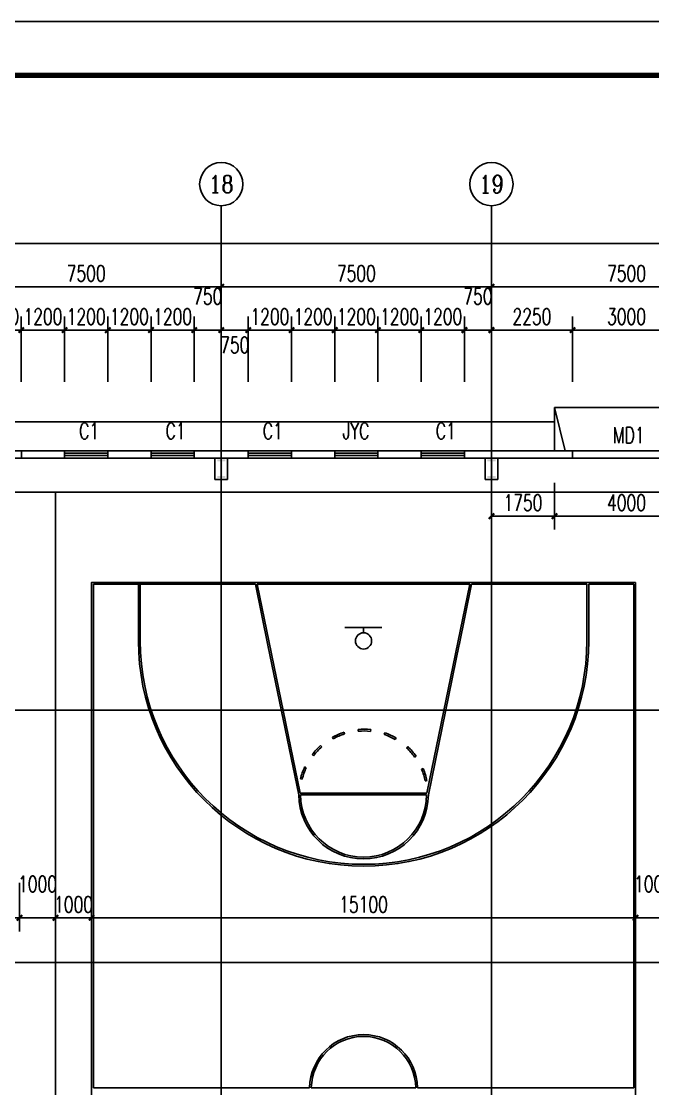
# Model space of a CAD drawing. Extents: x 962303 to 1579583, y -174742 to 224716.
# Drawn here: x 1470673 to 1488199, y 110641 to 140258 of the extents above; entities that cross this region are included whole.
import ezdxf
from ezdxf.enums import TextEntityAlignment as Align

# ---------------------------------------------------------------- set-up
doc = ezdxf.new("R2010")
doc.units = 0
doc.header["$LTSCALE"] = 1000
doc.header["$MEASUREMENT"] = 0
doc.linetypes.add('DASH', pattern=[0.35, 0.25, -0.1])
for name, color, linetype in [('AXIS', 3, 'Continuous'), ('AXIS_TEXT', 7, 'Continuous'), ('DOTE', 1, 'Continuous'), ('GROUND', 2, 'Continuous'), ('PUB_DIM', 3, 'Continuous'), ('PUB_TEXT', 7, 'Continuous'), ('PUB_TITLE', 4, 'Continuous'), ('STAIR', 2, 'Continuous'), ('WALL', 5, 'Continuous'), ('WINDOW', 4, 'Continuous'), ('WINDOW_TEXT', 7, 'Continuous')]:
    doc.layers.add(name, color=color, linetype=linetype)
doc.styles.add('_TCH_AXIS', font='COMPLEX', dxfattribs={"bigfont": 'GBCBIG'})
doc.styles.add('_TCH_DIM_T3', font='SIMPLEX', dxfattribs={"width": 0.705882, "bigfont": 'GBCBIG'})
doc.styles.add('_TCH_WINDOW', font='SIMPLEX', dxfattribs={"bigfont": 'GBCBIG'})
doc.styles.add('COMPLEX', font='COMPLEX')
doc.dimstyles.new('_TCH_ARCH&&150', dxfattribs={"dimtxt": 446.25, "dimasz": 150, "dimexe": 375, "dimexo": 450, "dimgap": 150, "dimtad": 1, "dimdec": 0, "dimzin": 0, "dimdsep": 46, "dimtxsty": '_TCH_DIM_T3', "dimblk": 'ARCHTICK', "dimcen": 0.09, "dimclrt": 7, "dimazin": 2, "dimtfac": 1, "dimtdec": 0, "dimtix": 1, "dimtmove": 2, "dimatfit": 3, "dimfxl": 0, "dimtolj": 1, "dimtzin": 0, "dimarcsym": 0})

# ---------------------------------------------------------------- blocks, each defined once
blk = doc.blocks.new('_ArchTick')
at = {"color": 0, "linetype": 'ByBlock', "const_width": 0.4}
blk.add_lwpolyline([(-0.5, -0.5), (0.5, 0.5)], dxfattribs=at)
blk = doc.blocks.new('*D274')
at = {"layer": 'Defpoints', "color": 0}
for p in [(1483723, 127901), (1485473, 127901), (1485473, 126528)]:
    blk.add_point(p, dxfattribs=at)
at = {"layer": 'PUB_DIM', "color": 0, "lineweight": -2}
for p, q in [((1483723, 127451), (1483723, 126153)), ((1485473, 127451), (1485473, 126153)), ((1483723, 126528), (1485473, 126528))]:
    blk.add_line(p, q, dxfattribs=at)
at = {"layer": 'PUB_DIM', "color": 0, "lineweight": -2, "xscale": 150, "yscale": 150, "zscale": 150, "rotation": 180}
blk.add_blockref('_ArchTick', (1483723, 126528), dxfattribs=at)
at = {"layer": 'PUB_DIM', "color": 0, "lineweight": -2, "xscale": 150, "yscale": 150, "zscale": 150}
blk.add_blockref('_ArchTick', (1485473, 126528), dxfattribs=at)
at = {"layer": 'PUB_DIM', "color": 7, "insert": (1484598, 126901), "char_height": 446.2, "attachment_point": 5, "style": '_TCH_DIM_T3'}
blk.add_mtext('\\A1;1750', dxfattribs=at)
blk = doc.blocks.new('*D275')
at = {"layer": 'Defpoints', "color": 0}
for p in [(1485473, 127901), (1489473, 127901), (1489473, 126528)]:
    blk.add_point(p, dxfattribs=at)
at = {"layer": 'PUB_DIM', "color": 0, "lineweight": -2}
for p, q in [((1485473, 127451), (1485473, 126153)), ((1489473, 127451), (1489473, 126153)), ((1485473, 126528), (1489473, 126528))]:
    blk.add_line(p, q, dxfattribs=at)
at = {"layer": 'PUB_DIM', "color": 0, "lineweight": -2, "xscale": 150, "yscale": 150, "zscale": 150, "rotation": 180}
blk.add_blockref('_ArchTick', (1485473, 126528), dxfattribs=at)
at = {"layer": 'PUB_DIM', "color": 0, "lineweight": -2, "xscale": 150, "yscale": 150, "zscale": 150}
blk.add_blockref('_ArchTick', (1489473, 126528), dxfattribs=at)
at = {"layer": 'PUB_DIM', "color": 7, "insert": (1487473, 126901), "char_height": 446.2, "attachment_point": 5, "style": '_TCH_DIM_T3'}
blk.add_mtext('\\A1;4000', dxfattribs=at)
blk = doc.blocks.new('*D657')
at = {"layer": 'AXIS', "color": 0, "lineweight": -2}
for p, q in [((1469473, 130255), (1469473, 132066)), ((1470673, 130255), (1470673, 132066)), ((1469473, 131691), (1469323, 131691)), ((1469473, 131691), (1470673, 131691)), ((1470673, 131691), (1470823, 131691))]:
    blk.add_line(p, q, dxfattribs=at)
at = {"layer": 'Defpoints', "color": 0}
for p in [(1470673, 131691), (1469473, 129805), (1470673, 129805)]:
    blk.add_point(p, dxfattribs=at)
at = {"layer": 'AXIS', "color": 0, "lineweight": -2, "xscale": 150, "yscale": 150, "zscale": 150}
blk.add_blockref('_ArchTick', (1469473, 131691), dxfattribs=at)
at = {"layer": 'AXIS', "color": 0, "lineweight": -2, "xscale": 150, "yscale": 150, "zscale": 150, "rotation": 180}
blk.add_blockref('_ArchTick', (1470673, 131691), dxfattribs=at)
at = {"layer": 'AXIS', "color": 7, "insert": (1470073, 132064), "char_height": 446.2, "attachment_point": 5, "style": '_TCH_DIM_T3'}
blk.add_mtext('\\A1;1200', dxfattribs=at)
blk = doc.blocks.new('*D658')
at = {"layer": 'AXIS', "color": 0, "lineweight": -2}
for p, q in [((1470673, 130255), (1470673, 132066)), ((1471873, 130255), (1471873, 132066)), ((1470673, 131691), (1470523, 131691)), ((1470673, 131691), (1471873, 131691)), ((1471873, 131691), (1472023, 131691))]:
    blk.add_line(p, q, dxfattribs=at)
at = {"layer": 'Defpoints', "color": 0}
for p in [(1471873, 131691), (1470673, 129805), (1471873, 129805)]:
    blk.add_point(p, dxfattribs=at)
at = {"layer": 'AXIS', "color": 0, "lineweight": -2, "xscale": 150, "yscale": 150, "zscale": 150}
blk.add_blockref('_ArchTick', (1470673, 131691), dxfattribs=at)
at = {"layer": 'AXIS', "color": 0, "lineweight": -2, "xscale": 150, "yscale": 150, "zscale": 150, "rotation": 180}
blk.add_blockref('_ArchTick', (1471873, 131691), dxfattribs=at)
at = {"layer": 'AXIS', "color": 7, "insert": (1471273, 132064), "char_height": 446.2, "attachment_point": 5, "style": '_TCH_DIM_T3'}
blk.add_mtext('\\A1;1200', dxfattribs=at)
blk = doc.blocks.new('*D659')
at = {"layer": 'AXIS', "color": 0, "lineweight": -2}
for p, q in [((1471873, 130255), (1471873, 132066)), ((1473073, 130255), (1473073, 132066)), ((1471873, 131691), (1471723, 131691)), ((1471873, 131691), (1473073, 131691)), ((1473073, 131691), (1473223, 131691))]:
    blk.add_line(p, q, dxfattribs=at)
at = {"layer": 'Defpoints', "color": 0}
for p in [(1473073, 131691), (1471873, 129805), (1473073, 129805)]:
    blk.add_point(p, dxfattribs=at)
at = {"layer": 'AXIS', "color": 0, "lineweight": -2, "xscale": 150, "yscale": 150, "zscale": 150}
blk.add_blockref('_ArchTick', (1471873, 131691), dxfattribs=at)
at = {"layer": 'AXIS', "color": 0, "lineweight": -2, "xscale": 150, "yscale": 150, "zscale": 150, "rotation": 180}
blk.add_blockref('_ArchTick', (1473073, 131691), dxfattribs=at)
at = {"layer": 'AXIS', "color": 7, "insert": (1472473, 132064), "char_height": 446.2, "attachment_point": 5, "style": '_TCH_DIM_T3'}
blk.add_mtext('\\A1;1200', dxfattribs=at)
blk = doc.blocks.new('*D660')
at = {"layer": 'AXIS', "color": 0, "lineweight": -2}
for p, q in [((1473073, 130255), (1473073, 132066)), ((1474273, 130255), (1474273, 132066)), ((1473073, 131691), (1472923, 131691)), ((1473073, 131691), (1474273, 131691)), ((1474273, 131691), (1474423, 131691))]:
    blk.add_line(p, q, dxfattribs=at)
at = {"layer": 'Defpoints', "color": 0}
for p in [(1474273, 131691), (1473073, 129805), (1474273, 129805)]:
    blk.add_point(p, dxfattribs=at)
at = {"layer": 'AXIS', "color": 0, "lineweight": -2, "xscale": 150, "yscale": 150, "zscale": 150}
blk.add_blockref('_ArchTick', (1473073, 131691), dxfattribs=at)
at = {"layer": 'AXIS', "color": 0, "lineweight": -2, "xscale": 150, "yscale": 150, "zscale": 150, "rotation": 180}
blk.add_blockref('_ArchTick', (1474273, 131691), dxfattribs=at)
at = {"layer": 'AXIS', "color": 7, "insert": (1473673, 132064), "char_height": 446.2, "attachment_point": 5, "style": '_TCH_DIM_T3'}
blk.add_mtext('\\A1;1200', dxfattribs=at)
blk = doc.blocks.new('*D661')
at = {"layer": 'AXIS', "color": 0, "lineweight": -2}
for p, q in [((1474273, 130255), (1474273, 132066)), ((1475473, 130255), (1475473, 132066)), ((1474273, 131691), (1474123, 131691)), ((1474273, 131691), (1475473, 131691)), ((1475473, 131691), (1475623, 131691))]:
    blk.add_line(p, q, dxfattribs=at)
at = {"layer": 'Defpoints', "color": 0}
for p in [(1475473, 131691), (1474273, 129805), (1475473, 129805)]:
    blk.add_point(p, dxfattribs=at)
at = {"layer": 'AXIS', "color": 0, "lineweight": -2, "xscale": 150, "yscale": 150, "zscale": 150}
blk.add_blockref('_ArchTick', (1474273, 131691), dxfattribs=at)
at = {"layer": 'AXIS', "color": 0, "lineweight": -2, "xscale": 150, "yscale": 150, "zscale": 150, "rotation": 180}
blk.add_blockref('_ArchTick', (1475473, 131691), dxfattribs=at)
at = {"layer": 'AXIS', "color": 7, "insert": (1474873, 132064), "char_height": 446.2, "attachment_point": 5, "style": '_TCH_DIM_T3'}
blk.add_mtext('\\A1;1200', dxfattribs=at)
blk = doc.blocks.new('*D662')
at = {"layer": 'AXIS', "color": 0, "lineweight": -2}
for p, q in [((1475473, 130255), (1475473, 132066)), ((1476223, 130255), (1476223, 132066)), ((1475473, 131691), (1476223, 131691))]:
    blk.add_line(p, q, dxfattribs=at)
at = {"layer": 'Defpoints', "color": 0}
for p in [(1476223, 131691), (1475473, 129805), (1476223, 129805)]:
    blk.add_point(p, dxfattribs=at)
at = {"layer": 'AXIS', "color": 0, "lineweight": -2, "xscale": 150, "yscale": 150, "zscale": 150, "rotation": 180}
blk.add_blockref('_ArchTick', (1475473, 131691), dxfattribs=at)
at = {"layer": 'AXIS', "color": 0, "lineweight": -2, "xscale": 150, "yscale": 150, "zscale": 150}
blk.add_blockref('_ArchTick', (1476223, 131691), dxfattribs=at)
at = {"layer": 'AXIS', "color": 7, "insert": (1475848, 132628), "char_height": 446.2, "attachment_point": 5, "style": '_TCH_DIM_T3'}
blk.add_mtext('\\A1;750', dxfattribs=at)
blk = doc.blocks.new('*D663')
at = {"layer": 'AXIS', "color": 0, "lineweight": -2}
for p, q in [((1476223, 130255), (1476223, 132066)), ((1476973, 130255), (1476973, 132066)), ((1476223, 131691), (1476973, 131691))]:
    blk.add_line(p, q, dxfattribs=at)
at = {"layer": 'Defpoints', "color": 0}
for p in [(1476973, 131691), (1476223, 129805), (1476973, 129805)]:
    blk.add_point(p, dxfattribs=at)
at = {"layer": 'AXIS', "color": 0, "lineweight": -2, "xscale": 150, "yscale": 150, "zscale": 150, "rotation": 180}
blk.add_blockref('_ArchTick', (1476223, 131691), dxfattribs=at)
at = {"layer": 'AXIS', "color": 0, "lineweight": -2, "xscale": 150, "yscale": 150, "zscale": 150}
blk.add_blockref('_ArchTick', (1476973, 131691), dxfattribs=at)
at = {"layer": 'AXIS', "color": 7, "insert": (1476598, 131278), "char_height": 446.2, "attachment_point": 5, "style": '_TCH_DIM_T3'}
blk.add_mtext('\\A1;750', dxfattribs=at)
blk = doc.blocks.new('*D664')
at = {"layer": 'AXIS', "color": 0, "lineweight": -2}
for p, q in [((1476973, 130255), (1476973, 132066)), ((1478173, 130255), (1478173, 132066)), ((1476973, 131691), (1476823, 131691)), ((1476973, 131691), (1478173, 131691)), ((1478173, 131691), (1478323, 131691))]:
    blk.add_line(p, q, dxfattribs=at)
at = {"layer": 'Defpoints', "color": 0}
for p in [(1478173, 131691), (1476973, 129805), (1478173, 129805)]:
    blk.add_point(p, dxfattribs=at)
at = {"layer": 'AXIS', "color": 0, "lineweight": -2, "xscale": 150, "yscale": 150, "zscale": 150}
blk.add_blockref('_ArchTick', (1476973, 131691), dxfattribs=at)
at = {"layer": 'AXIS', "color": 0, "lineweight": -2, "xscale": 150, "yscale": 150, "zscale": 150, "rotation": 180}
blk.add_blockref('_ArchTick', (1478173, 131691), dxfattribs=at)
at = {"layer": 'AXIS', "color": 7, "insert": (1477573, 132064), "char_height": 446.2, "attachment_point": 5, "style": '_TCH_DIM_T3'}
blk.add_mtext('\\A1;1200', dxfattribs=at)
blk = doc.blocks.new('*D665')
at = {"layer": 'AXIS', "color": 0, "lineweight": -2}
for p, q in [((1478173, 130255), (1478173, 132066)), ((1479373, 130255), (1479373, 132066)), ((1478173, 131691), (1478023, 131691)), ((1478173, 131691), (1479373, 131691)), ((1479373, 131691), (1479523, 131691))]:
    blk.add_line(p, q, dxfattribs=at)
at = {"layer": 'Defpoints', "color": 0}
for p in [(1479373, 131691), (1478173, 129805), (1479373, 129805)]:
    blk.add_point(p, dxfattribs=at)
at = {"layer": 'AXIS', "color": 0, "lineweight": -2, "xscale": 150, "yscale": 150, "zscale": 150}
blk.add_blockref('_ArchTick', (1478173, 131691), dxfattribs=at)
at = {"layer": 'AXIS', "color": 0, "lineweight": -2, "xscale": 150, "yscale": 150, "zscale": 150, "rotation": 180}
blk.add_blockref('_ArchTick', (1479373, 131691), dxfattribs=at)
at = {"layer": 'AXIS', "color": 7, "insert": (1478773, 132064), "char_height": 446.2, "attachment_point": 5, "style": '_TCH_DIM_T3'}
blk.add_mtext('\\A1;1200', dxfattribs=at)
blk = doc.blocks.new('*D666')
at = {"layer": 'AXIS', "color": 0, "lineweight": -2}
for p, q in [((1479373, 130255), (1479373, 132066)), ((1480573, 130255), (1480573, 132066)), ((1479373, 131691), (1479223, 131691)), ((1479373, 131691), (1480573, 131691)), ((1480573, 131691), (1480723, 131691))]:
    blk.add_line(p, q, dxfattribs=at)
at = {"layer": 'Defpoints', "color": 0}
for p in [(1480573, 131691), (1479373, 129805), (1480573, 129805)]:
    blk.add_point(p, dxfattribs=at)
at = {"layer": 'AXIS', "color": 0, "lineweight": -2, "xscale": 150, "yscale": 150, "zscale": 150}
blk.add_blockref('_ArchTick', (1479373, 131691), dxfattribs=at)
at = {"layer": 'AXIS', "color": 0, "lineweight": -2, "xscale": 150, "yscale": 150, "zscale": 150, "rotation": 180}
blk.add_blockref('_ArchTick', (1480573, 131691), dxfattribs=at)
at = {"layer": 'AXIS', "color": 7, "insert": (1479973, 132064), "char_height": 446.2, "attachment_point": 5, "style": '_TCH_DIM_T3'}
blk.add_mtext('\\A1;1200', dxfattribs=at)
blk = doc.blocks.new('*D667')
at = {"layer": 'AXIS', "color": 0, "lineweight": -2}
for p, q in [((1480573, 130255), (1480573, 132066)), ((1481773, 130255), (1481773, 132066)), ((1480573, 131691), (1480423, 131691)), ((1480573, 131691), (1481773, 131691)), ((1481773, 131691), (1481923, 131691))]:
    blk.add_line(p, q, dxfattribs=at)
at = {"layer": 'Defpoints', "color": 0}
for p in [(1481773, 131691), (1480573, 129805), (1481773, 129805)]:
    blk.add_point(p, dxfattribs=at)
at = {"layer": 'AXIS', "color": 0, "lineweight": -2, "xscale": 150, "yscale": 150, "zscale": 150}
blk.add_blockref('_ArchTick', (1480573, 131691), dxfattribs=at)
at = {"layer": 'AXIS', "color": 0, "lineweight": -2, "xscale": 150, "yscale": 150, "zscale": 150, "rotation": 180}
blk.add_blockref('_ArchTick', (1481773, 131691), dxfattribs=at)
at = {"layer": 'AXIS', "color": 7, "insert": (1481173, 132064), "char_height": 446.2, "attachment_point": 5, "style": '_TCH_DIM_T3'}
blk.add_mtext('\\A1;1200', dxfattribs=at)
blk = doc.blocks.new('*D668')
at = {"layer": 'AXIS', "color": 0, "lineweight": -2}
for p, q in [((1481773, 130255), (1481773, 132066)), ((1482973, 130255), (1482973, 132066)), ((1481773, 131691), (1481623, 131691)), ((1481773, 131691), (1482973, 131691)), ((1482973, 131691), (1483123, 131691))]:
    blk.add_line(p, q, dxfattribs=at)
at = {"layer": 'Defpoints', "color": 0}
for p in [(1482973, 131691), (1481773, 129805), (1482973, 129805)]:
    blk.add_point(p, dxfattribs=at)
at = {"layer": 'AXIS', "color": 0, "lineweight": -2, "xscale": 150, "yscale": 150, "zscale": 150}
blk.add_blockref('_ArchTick', (1481773, 131691), dxfattribs=at)
at = {"layer": 'AXIS', "color": 0, "lineweight": -2, "xscale": 150, "yscale": 150, "zscale": 150, "rotation": 180}
blk.add_blockref('_ArchTick', (1482973, 131691), dxfattribs=at)
at = {"layer": 'AXIS', "color": 7, "insert": (1482373, 132064), "char_height": 446.2, "attachment_point": 5, "style": '_TCH_DIM_T3'}
blk.add_mtext('\\A1;1200', dxfattribs=at)
blk = doc.blocks.new('*D669')
at = {"layer": 'AXIS', "color": 0, "lineweight": -2}
for p, q in [((1482973, 130255), (1482973, 132066)), ((1483723, 130255), (1483723, 132066)), ((1482973, 131691), (1483723, 131691))]:
    blk.add_line(p, q, dxfattribs=at)
at = {"layer": 'Defpoints', "color": 0}
for p in [(1483723, 131691), (1482973, 129805), (1483723, 129805)]:
    blk.add_point(p, dxfattribs=at)
at = {"layer": 'AXIS', "color": 0, "lineweight": -2, "xscale": 150, "yscale": 150, "zscale": 150, "rotation": 180}
blk.add_blockref('_ArchTick', (1482973, 131691), dxfattribs=at)
at = {"layer": 'AXIS', "color": 0, "lineweight": -2, "xscale": 150, "yscale": 150, "zscale": 150}
blk.add_blockref('_ArchTick', (1483723, 131691), dxfattribs=at)
at = {"layer": 'AXIS', "color": 7, "insert": (1483348, 132628), "char_height": 446.2, "attachment_point": 5, "style": '_TCH_DIM_T3'}
blk.add_mtext('\\A1;750', dxfattribs=at)
blk = doc.blocks.new('*D670')
at = {"layer": 'AXIS', "color": 0, "lineweight": -2}
for p, q in [((1483723, 130255), (1483723, 132066)), ((1485973, 130255), (1485973, 132066)), ((1483723, 131691), (1485973, 131691))]:
    blk.add_line(p, q, dxfattribs=at)
at = {"layer": 'Defpoints', "color": 0}
for p in [(1485973, 131691), (1483723, 129805), (1485973, 129805)]:
    blk.add_point(p, dxfattribs=at)
at = {"layer": 'AXIS', "color": 0, "lineweight": -2, "xscale": 150, "yscale": 150, "zscale": 150, "rotation": 180}
blk.add_blockref('_ArchTick', (1483723, 131691), dxfattribs=at)
at = {"layer": 'AXIS', "color": 0, "lineweight": -2, "xscale": 150, "yscale": 150, "zscale": 150}
blk.add_blockref('_ArchTick', (1485973, 131691), dxfattribs=at)
at = {"layer": 'AXIS', "color": 7, "insert": (1484848, 132064), "char_height": 446.2, "attachment_point": 5, "style": '_TCH_DIM_T3'}
blk.add_mtext('\\A1;2250', dxfattribs=at)
blk = doc.blocks.new('*D671')
at = {"layer": 'AXIS', "color": 0, "lineweight": -2}
for p, q in [((1485973, 130255), (1485973, 132066)), ((1488973, 130255), (1488973, 132066)), ((1485973, 131691), (1488973, 131691))]:
    blk.add_line(p, q, dxfattribs=at)
at = {"layer": 'Defpoints', "color": 0}
for p in [(1488973, 131691), (1485973, 129805), (1488973, 129805)]:
    blk.add_point(p, dxfattribs=at)
at = {"layer": 'AXIS', "color": 0, "lineweight": -2, "xscale": 150, "yscale": 150, "zscale": 150, "rotation": 180}
blk.add_blockref('_ArchTick', (1485973, 131691), dxfattribs=at)
at = {"layer": 'AXIS', "color": 0, "lineweight": -2, "xscale": 150, "yscale": 150, "zscale": 150}
blk.add_blockref('_ArchTick', (1488973, 131691), dxfattribs=at)
at = {"layer": 'AXIS', "color": 7, "insert": (1487473, 132064), "char_height": 446.2, "attachment_point": 5, "style": '_TCH_DIM_T3'}
blk.add_mtext('\\A1;3000', dxfattribs=at)
blk = doc.blocks.new('*D781')
at = {"layer": 'Defpoints', "color": 0}
for p in [(1487723, 116799), (1488723, 116799), (1488723, 115381)]:
    blk.add_point(p, dxfattribs=at)
at = {"layer": 'PUB_DIM', "color": 0, "lineweight": -2}
for p, q in [((1487723, 116349), (1487723, 115006)), ((1488723, 116349), (1488723, 115006)), ((1487723, 115381), (1488723, 115381))]:
    blk.add_line(p, q, dxfattribs=at)
at = {"layer": 'PUB_DIM', "color": 0, "lineweight": -2, "xscale": 150, "yscale": 150, "zscale": 150, "rotation": 180}
blk.add_blockref('_ArchTick', (1487723, 115381), dxfattribs=at)
at = {"layer": 'PUB_DIM', "color": 0, "lineweight": -2, "xscale": 150, "yscale": 150, "zscale": 150}
blk.add_blockref('_ArchTick', (1488723, 115381), dxfattribs=at)
at = {"layer": 'PUB_DIM', "color": 7, "insert": (1488223, 116319), "char_height": 446.2, "attachment_point": 5, "style": '_TCH_DIM_T3'}
blk.add_mtext('\\A1;1000', dxfattribs=at)
blk = doc.blocks.new('*D782')
at = {"layer": 'Defpoints', "color": 0}
for p in [(1472623, 116799), (1487723, 116799), (1487723, 115381)]:
    blk.add_point(p, dxfattribs=at)
at = {"layer": 'PUB_DIM', "color": 0, "lineweight": -2}
for p, q in [((1472623, 116349), (1472623, 115006)), ((1487723, 116349), (1487723, 115006)), ((1472623, 115381), (1487723, 115381))]:
    blk.add_line(p, q, dxfattribs=at)
at = {"layer": 'PUB_DIM', "color": 0, "lineweight": -2, "xscale": 150, "yscale": 150, "zscale": 150, "rotation": 180}
blk.add_blockref('_ArchTick', (1472623, 115381), dxfattribs=at)
at = {"layer": 'PUB_DIM', "color": 0, "lineweight": -2, "xscale": 150, "yscale": 150, "zscale": 150}
blk.add_blockref('_ArchTick', (1487723, 115381), dxfattribs=at)
at = {"layer": 'PUB_DIM', "color": 7, "insert": (1480173, 115754), "char_height": 446.2, "attachment_point": 5, "style": '_TCH_DIM_T3'}
blk.add_mtext('\\A1;15100', dxfattribs=at)
blk = doc.blocks.new('*D783')
at = {"layer": 'Defpoints', "color": 0}
for p in [(1471623, 116799), (1472623, 116799), (1472623, 115381)]:
    blk.add_point(p, dxfattribs=at)
at = {"layer": 'PUB_DIM', "color": 0, "lineweight": -2}
for p, q in [((1471623, 116349), (1471623, 115006)), ((1472623, 116349), (1472623, 115006)), ((1471623, 115381), (1471473, 115381)), ((1471623, 115381), (1472623, 115381)), ((1472623, 115381), (1472773, 115381))]:
    blk.add_line(p, q, dxfattribs=at)
at = {"layer": 'PUB_DIM', "color": 0, "lineweight": -2, "xscale": 150, "yscale": 150, "zscale": 150}
blk.add_blockref('_ArchTick', (1471623, 115381), dxfattribs=at)
at = {"layer": 'PUB_DIM', "color": 0, "lineweight": -2, "xscale": 150, "yscale": 150, "zscale": 150, "rotation": 180}
blk.add_blockref('_ArchTick', (1472623, 115381), dxfattribs=at)
at = {"layer": 'PUB_DIM', "color": 7, "insert": (1472123, 115754), "char_height": 446.2, "attachment_point": 5, "style": '_TCH_DIM_T3'}
blk.add_mtext('\\A1;1000', dxfattribs=at)
blk = doc.blocks.new('*D784')
at = {"layer": 'Defpoints', "color": 0}
for p in [(1470623, 116799), (1471623, 116799), (1471623, 115381)]:
    blk.add_point(p, dxfattribs=at)
at = {"layer": 'PUB_DIM', "color": 0, "lineweight": -2}
for p, q in [((1470623, 116349), (1470623, 115006)), ((1471623, 116349), (1471623, 115006)), ((1470623, 115381), (1471623, 115381))]:
    blk.add_line(p, q, dxfattribs=at)
at = {"layer": 'PUB_DIM', "color": 0, "lineweight": -2, "xscale": 150, "yscale": 150, "zscale": 150, "rotation": 180}
blk.add_blockref('_ArchTick', (1470623, 115381), dxfattribs=at)
at = {"layer": 'PUB_DIM', "color": 0, "lineweight": -2, "xscale": 150, "yscale": 150, "zscale": 150}
blk.add_blockref('_ArchTick', (1471623, 115381), dxfattribs=at)
at = {"layer": 'PUB_DIM', "color": 7, "insert": (1471123, 116319), "char_height": 446.2, "attachment_point": 5, "style": '_TCH_DIM_T3'}
blk.add_mtext('\\A1;1000', dxfattribs=at)
blk = doc.blocks.new('*D785')
at = {"layer": 'Defpoints', "color": 0}
for p in [(1455523, 116799), (1470623, 116799), (1470623, 115381)]:
    blk.add_point(p, dxfattribs=at)
at = {"layer": 'PUB_DIM', "color": 0, "lineweight": -2}
for p, q in [((1455523, 116349), (1455523, 115006)), ((1470623, 116349), (1470623, 115006)), ((1455523, 115381), (1470623, 115381))]:
    blk.add_line(p, q, dxfattribs=at)
at = {"layer": 'PUB_DIM', "color": 0, "lineweight": -2, "xscale": 150, "yscale": 150, "zscale": 150, "rotation": 180}
blk.add_blockref('_ArchTick', (1455523, 115381), dxfattribs=at)
at = {"layer": 'PUB_DIM', "color": 0, "lineweight": -2, "xscale": 150, "yscale": 150, "zscale": 150}
blk.add_blockref('_ArchTick', (1470623, 115381), dxfattribs=at)
at = {"layer": 'PUB_DIM', "color": 7, "insert": (1463073, 115754), "char_height": 446.2, "attachment_point": 5, "style": '_TCH_DIM_T3'}
blk.add_mtext('\\A1;15100', dxfattribs=at)
blk = doc.blocks.new('*D925')
at = {"layer": 'AXIS', "color": 0, "lineweight": -2}
for p, q in [((1468723, 129591), (1468723, 133266)), ((1476223, 129591), (1476223, 133266)), ((1468723, 132891), (1476223, 132891))]:
    blk.add_line(p, q, dxfattribs=at)
at = {"layer": 'Defpoints', "color": 0}
for p in [(1476223, 132891), (1468723, 129141), (1476223, 129141)]:
    blk.add_point(p, dxfattribs=at)
at = {"layer": 'AXIS', "color": 0, "lineweight": -2, "xscale": 150, "yscale": 150, "zscale": 150, "rotation": 180}
blk.add_blockref('_ArchTick', (1468723, 132891), dxfattribs=at)
at = {"layer": 'AXIS', "color": 0, "lineweight": -2, "xscale": 150, "yscale": 150, "zscale": 150}
blk.add_blockref('_ArchTick', (1476223, 132891), dxfattribs=at)
at = {"layer": 'AXIS', "color": 7, "insert": (1472473, 133264), "char_height": 446.2, "attachment_point": 5, "style": '_TCH_DIM_T3'}
blk.add_mtext('\\A1;7500', dxfattribs=at)
blk = doc.blocks.new('*D926')
at = {"layer": 'AXIS', "color": 0, "lineweight": -2}
for p, q in [((1476223, 129591), (1476223, 133266)), ((1483723, 129591), (1483723, 133266)), ((1476223, 132891), (1483723, 132891))]:
    blk.add_line(p, q, dxfattribs=at)
at = {"layer": 'Defpoints', "color": 0}
for p in [(1483723, 132891), (1476223, 129141), (1483723, 129141)]:
    blk.add_point(p, dxfattribs=at)
at = {"layer": 'AXIS', "color": 0, "lineweight": -2, "xscale": 150, "yscale": 150, "zscale": 150, "rotation": 180}
blk.add_blockref('_ArchTick', (1476223, 132891), dxfattribs=at)
at = {"layer": 'AXIS', "color": 0, "lineweight": -2, "xscale": 150, "yscale": 150, "zscale": 150}
blk.add_blockref('_ArchTick', (1483723, 132891), dxfattribs=at)
at = {"layer": 'AXIS', "color": 7, "insert": (1479973, 133264), "char_height": 446.2, "attachment_point": 5, "style": '_TCH_DIM_T3'}
blk.add_mtext('\\A1;7500', dxfattribs=at)
blk = doc.blocks.new('*D927')
at = {"layer": 'AXIS', "color": 0, "lineweight": -2}
for p, q in [((1483723, 129591), (1483723, 133266)), ((1491223, 129591), (1491223, 133266)), ((1483723, 132891), (1491223, 132891))]:
    blk.add_line(p, q, dxfattribs=at)
at = {"layer": 'Defpoints', "color": 0}
for p in [(1491223, 132891), (1483723, 129141), (1491223, 129141)]:
    blk.add_point(p, dxfattribs=at)
at = {"layer": 'AXIS', "color": 0, "lineweight": -2, "xscale": 150, "yscale": 150, "zscale": 150, "rotation": 180}
blk.add_blockref('_ArchTick', (1483723, 132891), dxfattribs=at)
at = {"layer": 'AXIS', "color": 0, "lineweight": -2, "xscale": 150, "yscale": 150, "zscale": 150}
blk.add_blockref('_ArchTick', (1491223, 132891), dxfattribs=at)
at = {"layer": 'AXIS', "color": 7, "insert": (1487473, 133264), "char_height": 446.2, "attachment_point": 5, "style": '_TCH_DIM_T3'}
blk.add_mtext('\\A1;7500', dxfattribs=at)
blk = doc.blocks.new('*D937')
at = {"layer": 'AXIS', "color": 0, "lineweight": -2}
for p, q in [((1348523, 130255), (1348523, 134466)), ((1558923, 130255), (1558923, 134466)), ((1348523, 134091), (1558923, 134091))]:
    blk.add_line(p, q, dxfattribs=at)
at = {"layer": 'Defpoints', "color": 0}
for p in [(1558923, 134091), (1348523, 129805), (1558923, 129805)]:
    blk.add_point(p, dxfattribs=at)
at = {"layer": 'AXIS', "color": 0, "lineweight": -2, "xscale": 150, "yscale": 150, "zscale": 150, "rotation": 180}
blk.add_blockref('_ArchTick', (1348523, 134091), dxfattribs=at)
at = {"layer": 'AXIS', "color": 0, "lineweight": -2, "xscale": 150, "yscale": 150, "zscale": 150}
blk.add_blockref('_ArchTick', (1558923, 134091), dxfattribs=at)
at = {"layer": 'AXIS', "color": 7, "insert": (1453723, 134464), "char_height": 446.2, "attachment_point": 5, "style": '_TCH_DIM_T3'}
blk.add_mtext('\\A1;210400', dxfattribs=at)
blk = doc.blocks.new('_AXISO')
blk.add_circle((0, 0), 0.5)
at = {"layer": 'AXIS_TEXT', "style": 'COMPLEX', "width": 1.041667}
blk.add_attdef('A', text='', height=0.56, dxfattribs=at).set_placement((-0.25, -0.28), (0.25, -0.28), align=Align.FIT)
blk = doc.blocks.new('$WINLIB2D$00000001')
at = {"color": 0}
for points in [[(-0.5, 0.5), (-0.5, -0.5)], [(-0.5, 0.5), (0.5, 0.5)], [(0.5, -0.5), (0.5, 0.5)], [(0.5, 0.167), (-0.5, 0.167)], [(0.5, -0.167), (-0.5, -0.167)], [(-0.5, -0.5), (0.5, -0.5)]]:
    blk.add_lwpolyline(points, dxfattribs=at)

msp = doc.modelspace()

# ---------------------------------------------------------------- hatches: boundary and pattern name
h = msp.add_hatch(color=2)
h.paths.add_polyline_path([(1476197.7, 128051.2), (1476253.7, 128051.2), (1476253.7, 127643.2), (1476197.7, 127643.2)])
h.paths.add_polyline_path([(1476113.7, 127643.2), (1476337.7, 127643.2), (1476337.7, 127587.2), (1476113.7, 127587.2)])
h.paths.add_polyline_path([(1476113.7, 128107.2), (1476337.7, 128107.2), (1476337.7, 128051.2), (1476113.7, 128051.2)])
h = msp.add_hatch(color=2)
h.paths.add_polyline_path([(1483697.7, 128051.2), (1483753.7, 128051.2), (1483753.7, 127643.2), (1483697.7, 127643.2)])
h.paths.add_polyline_path([(1483613.7, 127643.2), (1483837.7, 127643.2), (1483837.7, 127587.2), (1483613.7, 127587.2)])
h.paths.add_polyline_path([(1483613.7, 128107.2), (1483837.7, 128107.2), (1483837.7, 128051.2), (1483613.7, 128051.2)])

# ---------------------------------------------------------------- linework, layer by layer
for p, q in [((1558123.2, 127190.9), (1368273.2, 127190.9)), ((1471623.2, 94090.9), (1471623.2, 127190.9)), ((1471623.2, 127190.9), (1471623.2, 94090.9)), ((1472623.2, 110665.9), (1472623.2, 124690.9)), ((1472623.2, 124690.9), (1487723.2, 124690.9)), ((1487723.2, 124690.9), (1487723.2, 110665.9)), ((1472673.2, 110665.9), (1472673.2, 124640.9)), ((1472673.2, 124640.9), (1477173.2, 124640.9)), ((1473923.2, 124640.9), (1473923.2, 123065.9)), ((1473973.2, 124640.9), (1473973.2, 123065.9)), ((1477173.2, 124640.9), (1477520.4, 122948.4)), ((1477224.2, 124640.9), (1483122.1, 124640.9)), ((1477224.2, 124640.9), (1478414.1, 118840.9)), ((1483122.1, 124640.9), (1481932.2, 118840.9)), ((1483173.2, 124640.9), (1482826, 122948.4)), ((1483173.2, 124640.9), (1486373.2, 124640.9)), ((1486373.2, 123065.9), (1486373.2, 124640.9)), ((1486423.2, 124640.9), (1487673.2, 124640.9)), ((1486423.2, 123065.9), (1486423.2, 124640.9)), ((1487673.2, 124640.9), (1487673.2, 110665.9)), ((1480682, 123440.9), (1479655.4, 123440.9)), ((1480173.2, 123440.9), (1480173.2, 123290.9)), ((1477520.4, 122948.4), (1478373.4, 118790.9)), ((1482830.3, 122969.7), (1481973, 118790.9)), ((1480027.4, 120559.8), (1480023.2, 120609.6)), ((1480367.4, 120555.1), (1480372.9, 120604.8)), ((1479333.5, 120351.3), (1479309.5, 120395.1)), ((1479646.3, 120484.7), (1479631.2, 120532.4)), ((1480746.2, 120469.4), (1480762.6, 120516.6)), ((1481055.2, 120327.3), (1481080.4, 120370.5)), ((1479015.5, 120128.2), (1478982.4, 120165.7)), ((1481366.9, 120095.6), (1481401, 120132.1)), ((1478783.6, 119879.6), (1478743.9, 119910)), ((1481591.8, 119840.6), (1481632.3, 119869.8)), ((1478583.2, 119546.9), (1478537.7, 119567.8)), ((1481782.9, 119502.4), (1481828.9, 119522)), ((1478471.8, 119225.6), (1478423.2, 119237.3)), ((1481885.3, 119178.1), (1481934.2, 119188.5)), ((1481932.2, 118840.9), (1478414.1, 118840.9)), ((1481923, 118790.9), (1478423.4, 118790.9)), ((1472623.2, 96590.9), (1472623.2, 110665.9)), ((1472673.2, 110665.9), (1478673.4, 110665.9)), ((1478723.4, 110665.9), (1481623, 110665.9)), ((1481673, 110665.9), (1487673.2, 110665.9)), ((1487723.2, 110665.9), (1487723.2, 96590.9))]:
    msp.add_line(p, q)
msp.add_lwpolyline([(1487723.2, 124690.9), (1472623.2, 124690.9), (1472623.2, 96590.9), (1487723.2, 96590.9)], close=True)
msp.add_circle((1480173.2, 123065.9), 225)
for centre, radius, start, end in [((1480173.2, 123065.9), 6250, 180, 0), ((1480173.2, 123065.9), 6200, 180, 0), ((1480173.2, 118815.9), 1800, 83.62832, 94.77876), ((1480173.2, 118815.9), 1750, 83.62832, 94.77876), ((1480173.2, 118815.9), 1800, 107.52212, 118.67257), ((1480173.2, 118815.9), 1750, 107.52212, 118.67257), ((1480173.2, 118815.9), 1750, 59.73451, 70.88496), ((1480173.2, 118815.9), 1800, 59.73451, 70.88496), ((1480173.2, 118815.9), 1800, 131.41593, 142.56637), ((1480173.2, 118815.9), 1750, 131.41593, 142.56637), ((1480173.2, 118815.9), 1750, 35.84071, 46.99115), ((1480173.2, 118815.9), 1800, 35.84071, 46.99115), ((1480173.2, 118815.9), 1800, 155.30973, 166.46018), ((1480173.2, 118815.9), 1750, 155.30973, 166.46018), ((1480173.2, 118815.9), 1750, 11.9469, 23.09735), ((1480173.2, 118815.9), 1800, 11.9469, 23.09735), ((1480173.2, 118815.9), 1800, 180.79646, 359.20354), ((1480173.2, 118815.9), 1750, 180.81854, 359.18146), ((1480173.2, 110640.9), 1500, 0.95497, 179.04503), ((1480173.2, 110640.9), 1450, 0.98791, 179.01209)]:
    msp.add_arc(centre, radius, start, end)
at = {"layer": 'AXIS'}
for p, q in [((1476223.2, 129140.9), (1476223.2, 135140.9)), ((1483723.2, 129140.9), (1483723.2, 135140.9))]:
    msp.add_line(p, q, dxfattribs=at)
at = {"layer": 'DOTE'}
for p, q in [((1476223.2, 92140.9), (1476223.2, 129140.9)), ((1483723.2, 92140.9), (1483723.2, 129140.9)), ((1347723.2, 128140.9), (1559923.2, 128140.9)), ((1347723.2, 121140.9), (1559923.2, 121140.9)), ((1347723.2, 114140.9), (1559923.2, 114140.9))]:
    msp.add_line(p, q, dxfattribs=at)
at = {"layer": 'GROUND'}
for p, q in [((1485473.2, 129140.9), (1459473.2, 129140.9)), ((1485473.2, 128340.9), (1459473.2, 128340.9))]:
    msp.add_line(p, q, dxfattribs=at)
at = {"layer": 'PUB_TEXT'}
for p, q in [((1476048, 127541), (1476048, 128140.9)), ((1476398.4, 128140.9), (1476398.4, 127541)), ((1483548, 127541), (1483548, 128140.9)), ((1483898.4, 128140.9), (1483898.4, 127541)), ((1476398.4, 127541), (1476048, 127541)), ((1483898.4, 127541), (1483548, 127541))]:
    msp.add_line(p, q, dxfattribs=at)
at = {"layer": 'PUB_TITLE'}
msp.add_lwpolyline([(1334333.3, 77258.1), (1579583.3, 77258.1), (1579583.3, 140258.1), (1334333.3, 140258.1)], close=True, dxfattribs=at)
at = {"layer": 'PUB_TITLE', "const_width": 150}
msp.add_lwpolyline([(1338083.3, 78758.1), (1578083.3, 78758.1), (1578083.3, 138758.1), (1338083.3, 138758.1)], close=True, dxfattribs=at)
at = {"layer": 'STAIR'}
for p, q in [((1489473.2, 129540.9), (1485473.2, 129540.9)), ((1485473.2, 129540.9), (1485473.2, 128340.9)), ((1485773.2, 128340.9), (1485473.2, 129540.9)), ((1489473.2, 128340.9), (1485473.2, 128340.9))]:
    msp.add_line(p, q, dxfattribs=at)
at = {"layer": 'WALL'}
for p, q in [((1471873.2, 128340.9), (1470673.2, 128340.9)), ((1470673.2, 128340.9), (1470673.2, 128140.9)), ((1471873.2, 128140.9), (1471873.2, 128340.9)), ((1474273.2, 128340.9), (1473073.2, 128340.9)), ((1473073.2, 128340.9), (1473073.2, 128140.9)), ((1474273.2, 128140.9), (1474273.2, 128340.9)), ((1476973.2, 128340.9), (1475473.2, 128340.9)), ((1475473.2, 128340.9), (1475473.2, 128140.9)), ((1476973.2, 128140.9), (1476973.2, 128340.9)), ((1479373.2, 128340.9), (1478173.2, 128340.9)), ((1478173.2, 128340.9), (1478173.2, 128140.9)), ((1479373.2, 128140.9), (1479373.2, 128340.9)), ((1481773.2, 128340.9), (1480573.2, 128340.9)), ((1480573.2, 128340.9), (1480573.2, 128140.9)), ((1481773.2, 128140.9), (1481773.2, 128340.9)), ((1485973.2, 128340.9), (1482973.2, 128340.9)), ((1482973.2, 128340.9), (1482973.2, 128140.9)), ((1485973.2, 128140.9), (1485973.2, 128340.9)), ((1470673.2, 128140.9), (1471873.2, 128140.9)), ((1473073.2, 128140.9), (1474273.2, 128140.9)), ((1475473.2, 128140.9), (1476973.2, 128140.9)), ((1478173.2, 128140.9), (1479373.2, 128140.9)), ((1480573.2, 128140.9), (1481773.2, 128140.9)), ((1482973.2, 128140.9), (1485973.2, 128140.9))]:
    msp.add_line(p, q, dxfattribs=at)
at = {"layer": 'WINDOW', "linetype": 'DASH'}
msp.add_line((1485973.2, 128340.9), (1485973.2, 128140.9), dxfattribs=at)

# ---------------------------------------------------------------- block references
at = {"layer": 'AXIS'}
ref = msp.add_blockref('_AXISO', (1476223.2, 135740.9), dxfattribs=dict(at, xscale=1200, yscale=1200, zscale=1200))
ref.add_attrib('A', '18', dxfattribs={"layer": 'AXIS_TEXT', "height": 481.71, "style": '_TCH_AXIS', "width": 1.034483}).set_placement((1475879.1, 135500), (1476567.3, 135500), align=Align.FIT)
ref = msp.add_blockref('_AXISO', (1483723.2, 135740.9), dxfattribs=dict(at, xscale=1200, yscale=1200, zscale=1200))
ref.add_attrib('A', '19', dxfattribs={"layer": 'AXIS_TEXT', "height": 492.67, "style": '_TCH_AXIS'}).set_placement((1483383, 135494.5), (1484063.4, 135494.5), align=Align.FIT)
at = {"layer": 'WINDOW'}
ref = msp.add_blockref('$WINLIB2D$00000001', (1472473.2, 128240.9), dxfattribs=dict(at, xscale=1200, yscale=200, zscale=1200, rotation=180))
ref.add_attrib('A', 'C1', (1472278.2, 128667.7), dxfattribs={"layer": 'WINDOW_TEXT', "height": 446.25, "style": '_TCH_WINDOW', "width": 0.705882})
ref = msp.add_blockref('$WINLIB2D$00000001', (1474873.2, 128240.9), dxfattribs=dict(at, xscale=1200, yscale=200, zscale=1200, rotation=180))
ref.add_attrib('A', 'C1', (1474678.2, 128667.7), dxfattribs={"layer": 'WINDOW_TEXT', "height": 446.25, "style": '_TCH_WINDOW', "width": 0.705882})
ref = msp.add_blockref('$WINLIB2D$00000001', (1477573.2, 128240.9), dxfattribs=dict(at, xscale=1200, yscale=200, zscale=1200, rotation=180))
ref.add_attrib('A', 'C1', (1477378.2, 128667.7), dxfattribs={"layer": 'WINDOW_TEXT', "height": 446.25, "style": '_TCH_WINDOW', "width": 0.705882})
ref = msp.add_blockref('$WINLIB2D$00000001', (1479973.2, 128240.9), dxfattribs=dict(at, xscale=1200, yscale=200, zscale=1200, rotation=180))
ref.add_attrib('A', 'JYC', (1479590.7, 128667.7), dxfattribs={"layer": 'WINDOW_TEXT', "height": 446.25, "style": '_TCH_WINDOW', "width": 0.705882})
ref = msp.add_blockref('$WINLIB2D$00000001', (1482373.2, 128240.9), dxfattribs=dict(at, xscale=1200, yscale=200, zscale=1200, rotation=180))
ref.add_attrib('A', 'C1', (1482178.2, 128667.7), dxfattribs={"layer": 'WINDOW_TEXT', "height": 446.25, "style": '_TCH_WINDOW', "width": 0.705882})

# ---------------------------------------------------------------- texts
at = {"layer": 'WINDOW_TEXT', "style": '_TCH_WINDOW', "width": 0.705882}
msp.add_text('MD1', height=446.25, dxfattribs=at).set_placement((1487098.2, 128550))

# ---------------------------------------------------------------- dimensions: what is measured, and where the dimension line sits
at = {"layer": 'AXIS'}
for p1, p2, distance, picture, middle in [((1348523.2, 129804.5), (1558923.2, 129804.5), 4286.3, '*D937', (1453723.2, 134464)), ((1468723.2, 129140.9), (1476223.2, 129140.9), 3750, '*D925', (1472473.2, 133264)), ((1476223.2, 129140.9), (1483723.2, 129140.9), 3750, '*D926', (1479973.2, 133264)), ((1483723.2, 129140.9), (1491223.2, 129140.9), 3750, '*D927', (1487473.2, 133264)), ((1469473.2, 129804.5), (1470673.2, 129804.5), 1886.3, '*D657', (1470073.2, 132064)), ((1470673.2, 129804.5), (1471873.2, 129804.5), 1886.3, '*D658', (1471273.2, 132064)), ((1471873.2, 129804.5), (1473073.2, 129804.5), 1886.3, '*D659', (1472473.2, 132064)), ((1473073.2, 129804.5), (1474273.2, 129804.5), 1886.3, '*D660', (1473673.2, 132064)), ((1474273.2, 129804.5), (1475473.2, 129804.5), 1886.3, '*D661', (1474873.2, 132064)), ((1476973.2, 129804.5), (1478173.2, 129804.5), 1886.3, '*D664', (1477573.2, 132064)), ((1478173.2, 129804.5), (1479373.2, 129804.5), 1886.3, '*D665', (1478773.2, 132064)), ((1479373.2, 129804.5), (1480573.2, 129804.5), 1886.3, '*D666', (1479973.2, 132064)), ((1480573.2, 129804.5), (1481773.2, 129804.5), 1886.3, '*D667', (1481173.2, 132064)), ((1481773.2, 129804.5), (1482973.2, 129804.5), 1886.3, '*D668', (1482373.2, 132064)), ((1483723.2, 129804.5), (1485973.2, 129804.5), 1886.3, '*D670', (1484848.2, 132064)), ((1485973.2, 129804.5), (1488973.2, 129804.5), 1886.3, '*D671', (1487473.2, 132064))]:
    dim = msp.add_aligned_dim(p1=p1, p2=p2, distance=distance, dimstyle='_TCH_ARCH&&150', dxfattribs=at)
    dim.commit()
    dim.dimension.update_dxf_attribs({"geometry": picture, "text_midpoint": middle})
for base, p1, p2, picture, middle in [((1476223.2, 131690.9), (1475473.2, 129804.5), (1476223.2, 129804.5), '*D662', (1475848.2, 132628.4)), ((1483723.2, 131690.9), (1482973.2, 129804.5), (1483723.2, 129804.5), '*D669', (1483348.2, 132628.4)), ((1476973.2, 131690.9), (1476223.2, 129804.5), (1476973.2, 129804.5), '*D663', (1476598.2, 131278.4))]:
    dim = msp.add_linear_dim(base=base, p1=p1, p2=p2, angle=0, dimstyle='_TCH_ARCH&&150', dxfattribs=at)
    dim.commit()
    dim.dimension.update_dxf_attribs({"geometry": picture, "text_midpoint": middle, "dimtype": 129})
at = {"layer": 'PUB_DIM'}
for p1, p2, distance, picture, middle in [((1483723.2, 127900.7), (1485473.2, 127900.7), -1373.1, '*D274', (1484598.2, 126900.8)), ((1485473.2, 127900.7), (1489473.2, 127900.7), -1373.1, '*D275', (1487473.2, 126900.8)), ((1455523.2, 116798.8), (1470623.2, 116798.8), -1417.6, '*D785', (1463073.2, 115754.3)), ((1471623.2, 116798.8), (1472623.2, 116798.8), -1417.6, '*D783', (1472123.2, 115754.3)), ((1472623.2, 116798.8), (1487723.2, 116798.8), -1417.6, '*D782', (1480173.2, 115754.3))]:
    dim = msp.add_aligned_dim(p1=p1, p2=p2, distance=distance, dimstyle='_TCH_ARCH&&150', dxfattribs=at)
    dim.commit()
    dim.dimension.update_dxf_attribs({"geometry": picture, "text_midpoint": middle})
for base, p1, p2, picture, middle in [((1471623.2, 115381.2), (1470623.2, 116798.8), (1471623.2, 116798.8), '*D784', (1471123.2, 116318.7)), ((1488723.2, 115381.2), (1487723.2, 116798.8), (1488723.2, 116798.8), '*D781', (1488223.2, 116318.7))]:
    dim = msp.add_linear_dim(base=base, p1=p1, p2=p2, angle=0, dimstyle='_TCH_ARCH&&150', dxfattribs=at)
    dim.commit()
    dim.dimension.update_dxf_attribs({"geometry": picture, "text_midpoint": middle, "dimtype": 129})

doc.saveas('drawing.dxf')
